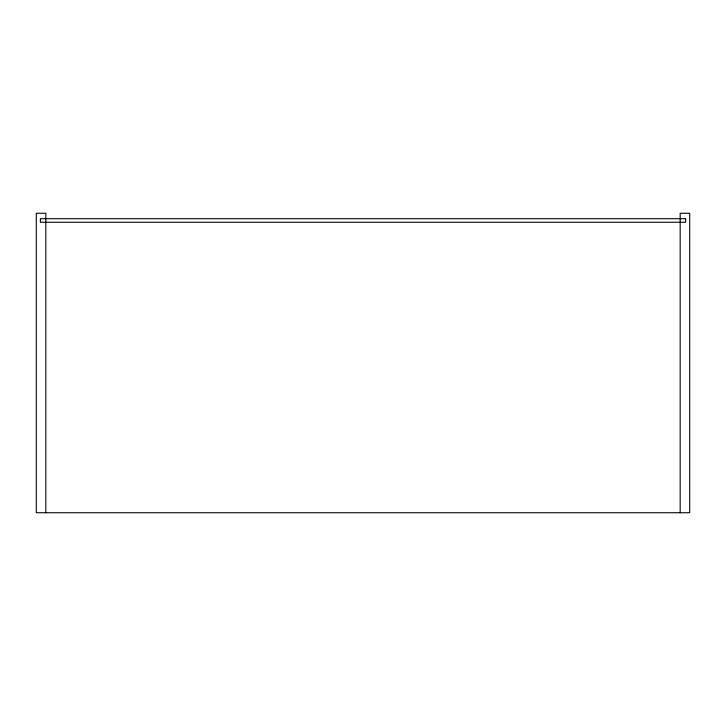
<?xml version="1.0" encoding="UTF-8"?>
<svg xmlns="http://www.w3.org/2000/svg" width="726" height="726" viewBox="0 0 726 726"><rect width="100%" height="100%" fill="white"/><g stroke="black" fill="none" stroke-linecap="round" stroke-linejoin="round"><path stroke-width="1.09" d="M680.171 512.737L680.171 213.262L689.7 213.262L689.7 512.737L36.3 512.737L36.3 213.262L45.829 213.262L45.829 512.737M685.616 218.707L40.384 218.707L40.384 222.247L685.616 222.247L685.616 218.707"/></g></svg>
